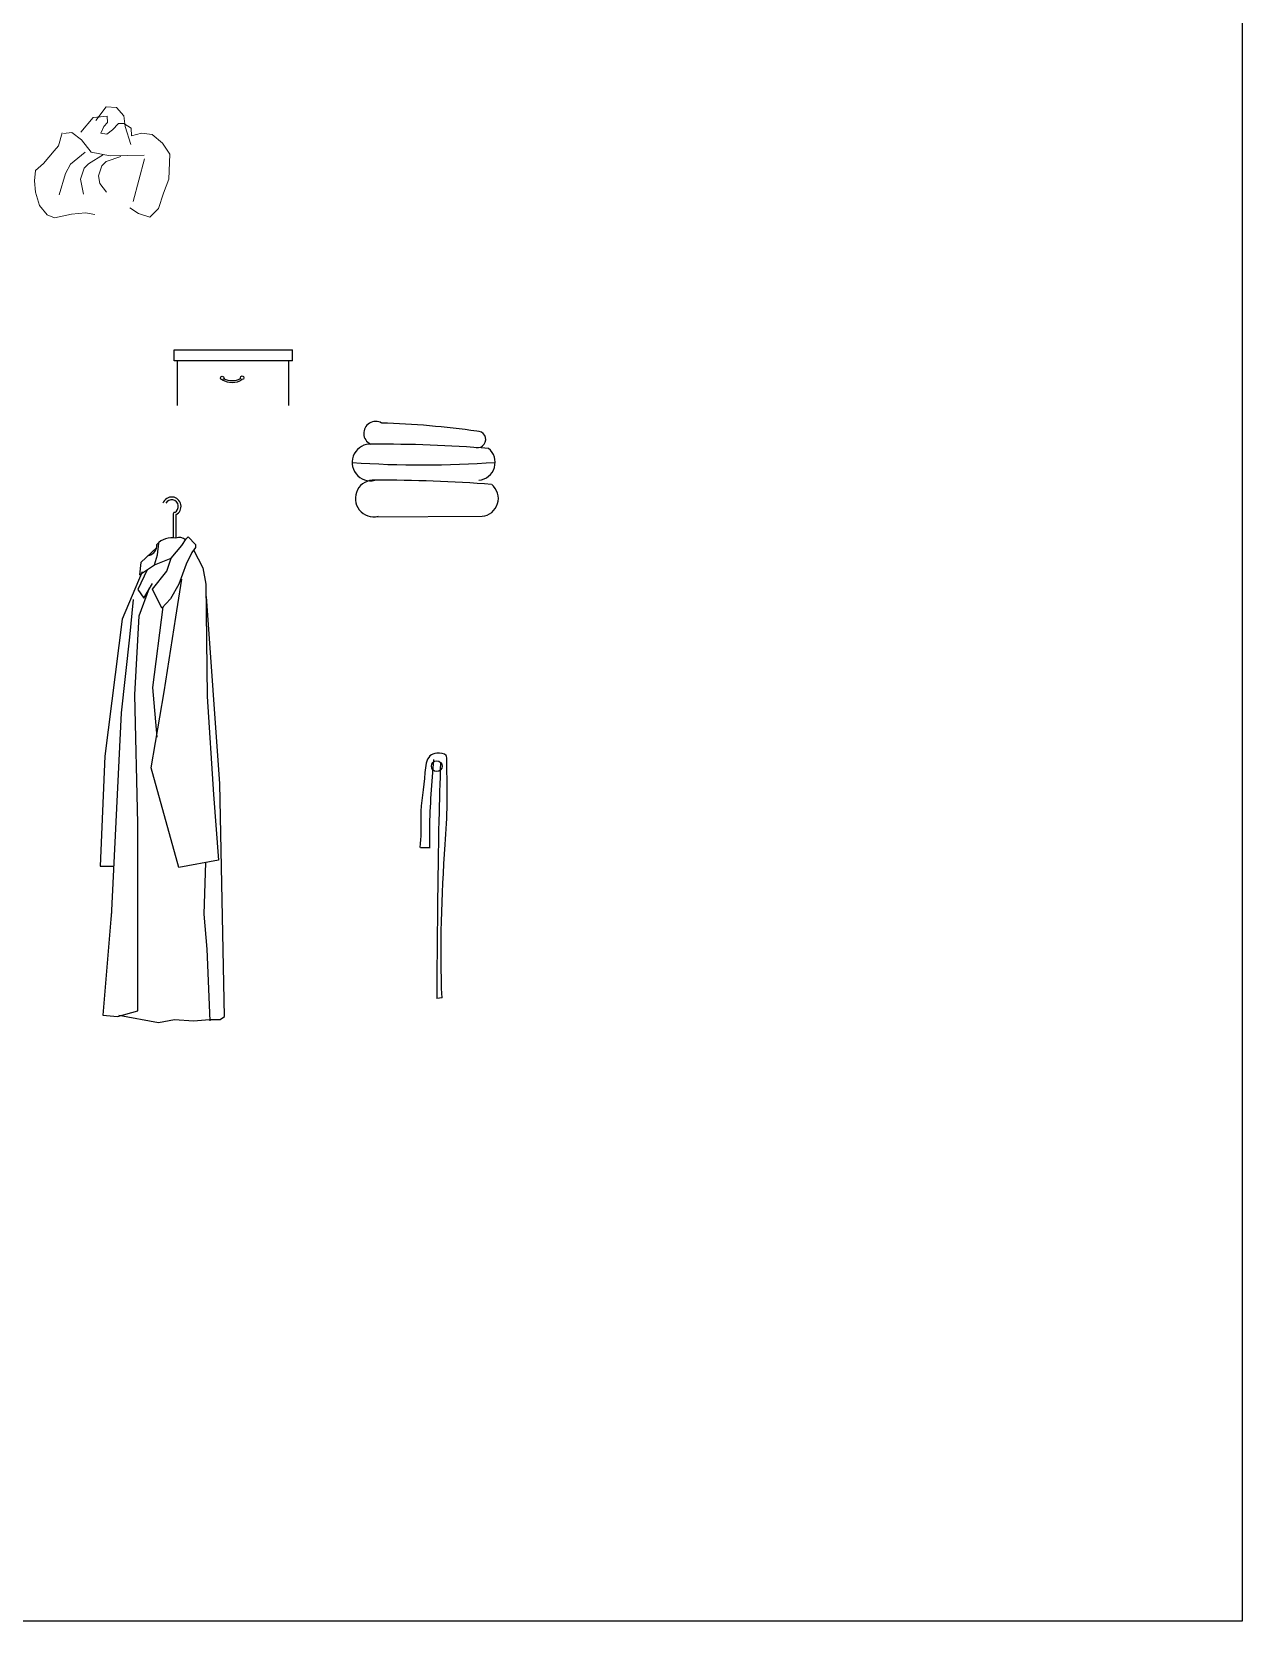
# Model space of a CAD drawing. Header units: millimetres. Extents: x 351279 to 387190, y -1289537 to -1277077.
# Drawn here: x 384485 to 387190, y -1289537 to -1285985 of the extents above; entities that cross this region are included whole.
import ezdxf

# ---------------------------------------------------------------- set-up
doc = ezdxf.new("R2010")
doc.units = ezdxf.units.MM
doc.header["$LTSCALE"] = 20
for name, color, linetype in [('4', 1, 'Continuous'), ('6', 6, 'Continuous'), ('8', 8, 'Continuous'), ('LAYER10', 11, 'Continuous'), ('LAYER8', 11, 'Continuous'), ('图层3', 4, 'Continuous'), ('墙体', 40, 'Continuous')]:
    doc.layers.add(name, color=color, linetype=linetype)
for name, color, linetype, lineweight in [('尺寸标注', 50, 'Continuous', 18), ('细实线', 97, 'Continuous', 13), ('超细线', 252, 'Continuous', 5)]:
    doc.layers.add(name, color=color, linetype=linetype, lineweight=lineweight)

# ---------------------------------------------------------------- blocks, each defined once
blk = doc.blocks.new('A$C52EB379C')
at = {"layer": '8'}
for p, q in [((163.3, 1134.6), (163.3, 1083.5)), ((169.3, 1134.6), (169.3, 1083.5)), ((128.4, 1044.7), (131.2, 1071)), ((182.5, 1065.5), (192.3, 1080.7)), ((192.3, 1080.7), (196.4, 1084.9)), ((196.4, 1084.9), (213.1, 1068.3)), ((213.1, 1068.3), (213.1, 1061.3)), ((126.4, 1061.5), (91, 1028.1)), ((121.5, 1022.5), (128.4, 1044.7)), ((121.5, 1022.5), (159, 1037.8)), ((149.3, 1008.7), (159, 1037.8)), ((159, 1037.8), (182.5, 1065.5)), ((204.7, 1050.2), (192.3, 1023.9)), ((213.1, 1061.3), (204.7, 1050.2)), ((208.9, 1055.8), (229.7, 1015.6)), ((94.1, 1007.1), (49.5, 901.3)), ((104.8, 1011.4), (84.3, 967.8)), ((91, 1028.1), (88.2, 1000.3)), ((88.2, 1000.3), (121.5, 1022.5)), ((117.4, 968.5), (149.3, 1008.7)), ((192.3, 1023.9), (175.6, 979.5)), ((229.7, 1015.6), (236.6, 979.5)), ((84.3, 967.8), (97.4, 948.2)), ((87.6, 909), (110.5, 971.1)), ((97.4, 948.2), (117, 980.9)), ((138.2, 925.5), (117.4, 968.5)), ((175.6, 979.5), (157.6, 946.3)), ((169.3, 905.7), (182.4, 990.7)), ((236.6, 979.5), (239.4, 728.7)), ((66.1, 861.1), (74.5, 944.9)), ((139.9, 928.6), (117, 748.8)), ((157.6, 946.3), (138.2, 925.5)), ((267.5, 533), (238.1, 951.5)), ((49.5, 901.3), (10.6, 595)), ((77.7, 732.4), (87.6, 909)), ((143.2, 738.9), (169.3, 905.7)), ((48.1, 692), (66.1, 861.1)), ((117, 748.8), (126.8, 637.6)), ((84.3, 444.7), (77.7, 732.4)), ((113.7, 568.9), (143.2, 738.9)), ((239.4, 728.7), (253.3, 509.7)), ((25.4, 235.4), (48.1, 692)), ((10.6, 595), (0, 349)), ((175.9, 346.6), (113.7, 568.9)), ((277.8, 13.1), (267.5, 533)), ((253.3, 509.7), (264.2, 362.9)), ((84.3, 26.2), (84.3, 444.7)), ((264.2, 362.9), (175.9, 346.6)), ((235.3, 357.6), (232, 242)), ((0, 349), (31, 349)), ((25.4, 248.5), (5.8, 16.3)), ((232, 242), (238.5, 163.5)), ((238.5, 163.5), (245.1, 3.3)), ((5.8, 16.3), (38.5, 13.1)), ((38.5, 13.1), (84.3, 26.2)), ((41.7, 16.3), (130.1, 0)), ((130.1, 0), (166.1, 6.5)), ((166.1, 6.5), (208.6, 3.3)), ((208.6, 3.3), (244.6, 6.5)), ((244.6, 6.5), (268, 6.5)), ((268, 6.5), (277.8, 13.1))]:
    blk.add_line(p, q, dxfattribs=at)
for centre, radius, start, end in [((160, 1153.2), 20.9, 296.6338, 159.5285), ((160, 1153.2), 14.9, 296.6338, 150.6175), ((167, 1136), 3.91, 94.6712, 201.9626), ((102, 1067.4), 25.1, 286.2636, 2.0248), ((160, 1039.2), 43.9, 77.6993, 138.5966), ((177.3, 1066), 18, 42.48, 116.3392)]:
    blk.add_arc(centre, radius, start, end, dxfattribs=at)
blk = doc.blocks.new('A$C05785CA5')
at = {"layer": 'LAYER10'}
blk.add_blockref('A$C52EB379C', (0, 0), dxfattribs=at)
blk = doc.blocks.new('A$C100967EE')
at = {"layer": 'LAYER10'}
blk.add_blockref('A$C05785CA5', (0, 0), dxfattribs=at)
blk = doc.blocks.new('A$C65D30603')
at = {"layer": 'LAYER8'}
blk.add_blockref('A$C100967EE', (0, 0), dxfattribs=at)
blk = doc.blocks.new('A$C50CE712E')
at = {"layer": '图层3'}
blk.add_blockref('A$C65D30603', (0, 0), dxfattribs=at)
blk = doc.blocks.new('A$C54EA59AA')
at = {"layer": '8'}
for p, q in [((0, 100.4), (0, 124.5)), ((0, 124.5), (264.5, 124.5)), ((264.5, 100.4), (264.5, 124.5)), ((264.5, 100.4), (0, 100.4)), ((7.5, 0), (7.5, 100.4)), ((255.9, 100.4), (255.9, 0))]:
    blk.add_line(p, q, dxfattribs=at)
for centre in [(107.5, 61.6), (152, 62.2)]:
    blk.add_circle(centre, 3.99, dxfattribs=at)
for centre, start, end in [((129.3, 95.8), 240.3279, 301.1403), ((129.3, 99.8), 245.5307, 295.9374)]:
    blk.add_arc(centre, 44, start, end, dxfattribs=at)
blk = doc.blocks.new('A$C2DE002E9')
at = {"color": 8}
for p, q in [((103.7, 191.7, -342.9), (130.7, 224.4, -342.9)), ((130.7, 224.4, -342.9), (147.3, 226, -342.9)), ((136.9, 217.6, -342.9), (159.8, 248, -342.9)), ((147.3, 226, -342.9), (162.5, 227.5, -342.9)), ((159.8, 248, -342.9), (183.3, 246.5, -342.9)), ((162.5, 227.5, -342.9), (163.2, 213, -342.9)), ((183.3, 246.5, -342.9), (199.9, 228.2, -342.9)), ((199.9, 228.2, -342.9), (202.7, 203.9, -342.9)), ((61.6, 190.2, -342.9), (53.3, 161.3, -342.9)), ((65, 188.7, -342.9), (83, 191, -342.9)), ((83, 191, -342.9), (105.1, 174.2, -342.9)), ((154.9, 203.9, -342.9), (148, 189.4, -342.9)), ((148, 189.4, -342.9), (161.8, 187.2, -342.9)), ((163.2, 213, -342.9), (154.9, 203.9, -342.9)), ((161.8, 187.2, -342.9), (174.3, 197.1, -342.9)), ((174.3, 197.1, -342.9), (187.4, 210.7, -342.9)), ((187.4, 210.7, -342.9), (199.9, 210.7, -342.9)), ((199.9, 210.7, -342.9), (215.8, 200.1, -342.9)), ((202.7, 203.9, -342.9), (215.1, 164.3, -342.9)), ((215.8, 200.1, -342.9), (216.5, 183.4, -342.9)), ((216.5, 183.4, -342.9), (239.3, 189.4, -342.9)), ((239.3, 189.4, -342.9), (262.8, 186.4, -342.9)), ((262.8, 186.4, -342.9), (286.3, 166.6, -342.9)), ((43.6, 149.9, -342.9), (20.1, 121.7, -342.9)), ((53.3, 161.3, -342.9), (43.6, 149.9, -342.9)), ((113.4, 146.8, -342.9), (80.2, 120.2, -342.9)), ((105.1, 174.2, -342.9), (126.6, 146.8, -342.9)), ((126.6, 146.8, -342.9), (168.8, 138.5, -342.9)), ((286.3, 166.6, -342.9), (302.2, 142.3, -342.9)), ((302.2, 142.3, -342.9), (300.2, 86.7, -342.9)), ((20.1, 121.7, -342.9), (2.1, 105.8, -342.9)), ((80.2, 120.2, -342.9), (69.2, 98.9, -342.9)), ((110.7, 111.1, -342.9), (102.4, 86.7, -342.9)), ((120.3, 121, -342.9), (110.7, 111.1, -342.9)), ((154.2, 141.5, -342.9), (120.3, 121, -342.9)), ((150.1, 116.4, -342.9), (143.2, 94.3, -342.9)), ((159.8, 126.3, -342.9), (150.1, 116.4, -342.9)), ((193, 136.9, -342.9), (159.8, 126.3, -342.9)), ((168.8, 138.5, -342.9), (244.8, 140, -342.9)), ((245.5, 131.6, -342.9), (220.6, 36.5, -342.9)), ((2.1, 105.8, -342.9), (0, 82.9, -342.9)), ((0, 82.9, -342.9), (2.1, 57.1, -342.9)), ((69.2, 98.9, -342.9), (55.3, 51.7, -342.9)), ((102.4, 86.7, -342.9), (109.3, 53.3, -342.9)), ((143.2, 94.3, -342.9), (145.9, 76.8, -342.9)), ((145.9, 76.8, -342.9), (161.2, 57.8, -342.9)), ((300.2, 86.7, -342.9), (288.4, 55.5, -342.9)), ((2.1, 57.1, -342.9), (11.1, 27.4, -342.9)), ((288.4, 55.5, -342.9), (276.7, 21.3, -342.9)), ((11.1, 27.4, -342.9), (28.4, 6.8, -342.9)), ((28.4, 6.8, -342.9), (44.3, 0, -342.9)), ((44.3, 0, -342.9), (82.3, 8.4, -342.9)), ((82.3, 8.4, -342.9), (114.1, 11.4, -342.9)), ((114.1, 11.4, -342.9), (134.9, 7.6, -342.9)), ((232.4, 9.9, -342.9), (213, 22.8, -342.9)), ((258, 1.5, -342.9), (232.4, 9.9, -342.9)), ((276.7, 21.3, -342.9), (258, 1.5, -342.9))]:
    blk.add_line(p, q, dxfattribs=at)
blk = doc.blocks.new('A$C6530318B')
at = {"color": 8}
blk.add_blockref('A$C2DE002E9', (0, 0, 342.9), dxfattribs=at)
blk = doc.blocks.new('A$C57767A15')
at = {"layer": '超细线', "lineweight": 5}
blk.add_blockref('A$C6530318B', (53765.8, 39465.7), dxfattribs=at)
blk = doc.blocks.new('A$C145867A1')
at = {"layer": '尺寸标注'}
blk.add_blockref('A$C57767A15', (0, 0), dxfattribs=at)
blk = doc.blocks.new('A$C3B9601DC')
at = {"layer": '4', "color": 8}
blk.add_line((62, 1.5), (47.4, 0), dxfattribs=at)
for points, knots in [([(62, 1.5), (55.4, 144.3), (62.8, 324.3), (78.7, 548.8), (75.2, 622.1), (75.7, 684.6), (46.8, 686.9), (17.9, 676.1), (12.7, 599.8), (-1.5, 524.3), (4.4, 450.4), (0, 421.8)], [0, 0, 0, 0, 428.516837, 544.203019, 664.137455, 677.621305, 701.749401, 722.125787, 770.743064, 895.133582, 980.731534, 980.731534, 980.731534, 980.731534]), ([(37.8, 667.5), (32.8, 603.2), (26.4, 521.3), (26.8, 439.3), (26.9, 421.8)], [0, 0, 0, 0, 193.394932, 246.046188, 246.046188, 246.046188, 246.046188])]:
    blk.add_open_spline(points, degree=3, knots=knots, dxfattribs=at)
blk.add_spline([(57.6, 658.7), (53.2, 497.8), (47.4, 0)], degree=3, dxfattribs=at)
blk.add_open_spline([(1.4, 421.8), (10.7, 421.8), (19.9, 421.8), (29.2, 421.8)], degree=3, dxfattribs=at)
at = {"layer": '6', "color": 8}
blk.add_circle((47.2, 648.9), 15, dxfattribs=at)
blk = doc.blocks.new('A$C11F00F61')
at = {"color": 8}
blk.add_line((48.2, 0), (290.3, 1.2), dxfattribs=at)
at = {"layer": '墙体', "color": 8}
for centre, radius, start, end in [((52.6, 186.6), 26.7, 59.8021, 244.0801), ((9.8, -1698.7), 1909.1, 81.8981, 88.3112), ((280.3, 173), 18.4, 260.1551, 94.4157), ((41, 121.6), 41, 86.0834, 284.0988), ((53.8, -3125.6), 3288.1, 85.6244, 90.1755), ((279.7, 121.7), 40, 274.9406, 51.3165), ((159.2, 2329.1), 2213.2, 265.8756, 274.159), ((48.2, 41), 41, 86.0834, 284.0988), ((61, -3206.2), 3288.1, 85.6244, 90.1755), ((286.9, 41.1), 40, 274.9406, 51.3165)]:
    blk.add_arc(centre, radius, start, end, dxfattribs=at)

msp = doc.modelspace()

# ---------------------------------------------------------------- linework, layer by layer
at = {"color": 3}
msp.add_lwpolyline([(372812.5, -1277076.836), (387190.469, -1277076.836), (387190.469, -1289537.07), (372812.5, -1289537.07)], close=True, dxfattribs=at)

# ---------------------------------------------------------------- block references
at = {"color": 1}
msp.add_blockref('A$C11F00F61', (385201.098, -1287069.221), dxfattribs=at)
at = {"layer": '6', "color": 8, "xscale": 0.7999999999883585, "yscale": 0.7999999999883585, "zscale": 0.7999999999883585}
msp.add_blockref('A$C3B9601DC', (385352.455, -1288145.551), dxfattribs=at)
at = {"layer": '尺寸标注'}
msp.add_blockref('A$C50CE712E', (384637.917, -1288199.064, 13491.539), dxfattribs=at)
at = {"layer": '细实线', "lineweight": 5}
msp.add_blockref('A$C145867A1', (330725.506, -1325866.821, 13491.539), dxfattribs=at)
at = {"layer": '细实线'}
msp.add_blockref('A$C54EA59AA', (384803.331, -1286820.62, 13491.539), dxfattribs=at)

doc.saveas('drawing.dxf')
